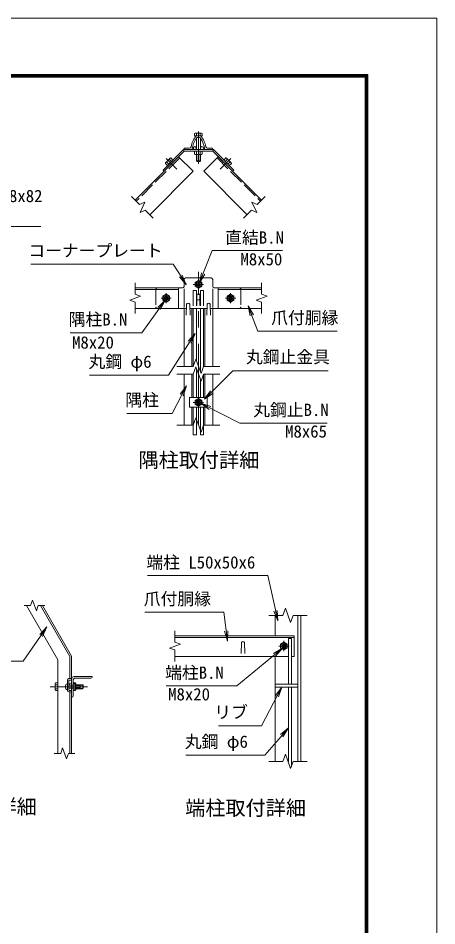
# Model space of a CAD drawing. Units: millimetres, scale not verified. Extents: x -4200 to 4200, y -2970 to 2970.
# Drawn here: x 2564 to 4200, y -573 to 2970 of the extents above; entities that cross this region are included whole.
import ezdxf
from ezdxf.enums import TextEntityAlignment as Align

# ---------------------------------------------------------------- set-up
doc = ezdxf.new("R2010")
doc.units = ezdxf.units.MM
doc.header["$LTSCALE"] = 10
doc.linetypes.add('DASHED', pattern=[7.5, 6, -1.5])
doc.linetypes.add('USER1', pattern=[50.8, 31.75, -6.35, 6.35, -6.35])
for name, color, linetype, lineweight in [('0-0_D-STR1', 1, 'Continuous', 18), ('0-1_D-BMK', 2, 'USER1', 13), ('0-2_D-STR-DIM', 7, 'Continuous', 13), ('0-3_D-STR3', 3, 'Continuous', 13), ('0-7_0', 7, 'Continuous', 18), ('0-B_D-STR-TXT', 7, 'Continuous', 13), ('0-C_D-TTL', 7, 'Continuous', 18)]:
    doc.layers.add(name, color=color, linetype=linetype, lineweight=lineweight)
doc.layers.add('0-9_D-TTL-TXT', color=7, linetype='Continuous')
doc.styles.add('ＭＳ ゴシック', font='')
doc.styles.get('ＭＳ ゴシック').set_extended_font_data('MS Gothic')

# ---------------------------------------------------------------- blocks, each defined once
blk = doc.blocks.new('_Open')
at = {"layer": '0-7_0'}
blk.add_line((-10, 1.667), (0, 0), dxfattribs=at)
blk.add_lwpolyline([(-10, -1.667), (0, 0), (-10, 0)], dxfattribs=at)

msp = doc.modelspace()

# ---------------------------------------------------------------- linework, layer by layer
at = {"layer": '0-0_D-STR1'}
for p, q in [((3261.26, 2510.99), (3275.22, 2510.99)), ((3263.73, 2503.99), (3272.74, 2503.99)), ((3212.24, 2459.99), (3212.24, 2456.99)), ((3241.06, 2456.99), (3212.24, 2456.99)), ((3232.61, 2462.99), (3215.24, 2462.99)), ((3295.42, 2456.99), (3324.24, 2456.99)), ((3303.87, 2462.99), (3321.24, 2462.99)), ((3324.24, 2459.99), (3324.24, 2456.99)), ((3191.03, 2429.37), (3021.32, 2259.67)), ((3345.45, 2429.37), (3288.88, 2372.8)), ((3345.45, 2429.37), (3515.16, 2259.67)), ((3288.88, 2372.8), (3458.59, 2203.1)), ((3021.14, 1917.2), (3191.03, 1917.2)), ((3191.03, 1917.2), (3191.03, 1837.2)), ((3345.45, 1917.2), (3345.45, 1837.2)), ((3345.45, 1917.2), (3515.34, 1917.2)), ((3021.14, 1911.2), (3191.03, 1911.2)), ((3345.45, 1911.2), (3515.34, 1911.2)), ((3222.24, 1853.96), (3220.74, 1810.96)), ((3234.24, 1853.96), (3235.74, 1810.96)), ((3302.24, 1853.96), (3300.74, 1810.96)), ((3314.24, 1853.96), (3315.74, 1810.96)), ((3021.14, 1837.2), (3191.03, 1837.2)), ((3212.24, 1610.95), (3212.24, 1837.2)), ((3243.24, 1610.95), (3243.24, 1837.2)), ((3293.24, 1610.95), (3293.24, 1837.2)), ((3324.24, 1610.95), (3324.24, 1837.2)), ((3345.45, 1837.2), (3515.34, 1837.2)), ((3212.24, 1381.99), (3212.24, 1580.95)), ((3243.24, 1489.14), (3243.24, 1580.95)), ((3293.24, 1489.14), (3293.24, 1580.95)), ((3324.24, 1381.99), (3324.24, 1580.95)), ((3243.24, 1381.99), (3243.24, 1451.14)), ((3293.24, 1381.99), (3293.24, 1451.14)), ((2596.1, 677.83), (2718.43, 465.94)), ((2651.52, 677.83), (2766.43, 478.8)), ((2658.45, 677.83), (2772.43, 480.41)), ((3568.52, 559.01), (3568.52, 639.01)), ((3656.52, 639.01), (3656.52, 69.01)), ((3668.52, 639.01), (3668.52, 69.01)), ((3642.52, 559.01), (3176.52, 559.01)), ((3642.52, 553.01), (3176.52, 553.01)), ((3436.52, 532.75), (3435.02, 489.75)), ((3448.52, 532.75), (3450.02, 489.75)), ((3642.52, 479.01), (3642.52, 559.01)), ((2718.43, 100.41), (2718.43, 465.94)), ((2766.43, 392.41), (2766.43, 478.8)), ((2772.43, 100.41), (2772.43, 480.41)), ((3619.79, 479.01), (3176.52, 479.01)), ((3568.52, 69.01), (3568.52, 479.01)), ((3642.52, 479.01), (3631.79, 479.01)), ((2772.43, 320.41), (2772.43, 390.41)), ((2782.43, 400.41), (2852.43, 400.41)), ((2787.43, 394.41), (2848.43, 394.41)), ((2852.43, 398.41), (2852.43, 400.41)), ((2778.43, 324.41), (2778.43, 385.41)), ((3568.52, 371.01), (3656.52, 371.01)), ((3568.52, 359.01), (3656.52, 359.01)), ((2766.43, 100.41), (2766.43, 340.41)), ((2774.43, 320.41), (2772.43, 320.41)), ((2772.43, 303.09), (2772.43, 293.95))]:
    msp.add_line(p, q, dxfattribs=at)
at = {"layer": '0-0_D-STR1', "linetype": 'DASHED'}
for p, q in [((3195.27, 2425.13), (3025.56, 2255.42)), ((3341.21, 2425.13), (3510.92, 2255.42))]:
    msp.add_line(p, q, dxfattribs=at)
at = {"layer": '0-0_D-STR1'}
msp.add_lwpolyline([(3191.03, 2429.37), (3247.59, 2372.8), (3077.89, 2203.1)], dxfattribs=at)
for centre, radius, start, end in [((3343.24, 2446.99), 106, 144.25644, 168.25596), ((3343.24, 2446.99), 100, 146.81334, 172.74916), ((3261.26, 2505.99), 5, 90, 144.25644), ((3263.73, 2498.99), 5, 90, 146.81334), ((3272.74, 2498.99), 5, 33.18666, 90), ((3275.22, 2505.99), 5, 35.74356, 90), ((3193.24, 2446.99), 100, 7.25084, 33.18666), ((3193.24, 2446.99), 106, 11.74404, 35.74356), ((3215.24, 2459.99), 3, 90, 180), ((3232.61, 2469.99), 7, 270, 348.25596), ((3241.06, 2459.99), 3, 270, 352.74916), ((3295.42, 2459.99), 3, 187.25084, 270), ((3303.87, 2469.99), 7, 191.74404, 270), ((3321.24, 2459.99), 3, 0, 90), ((3228.24, 1851.46), 6.5, 22.61986, 157.38014), ((3308.24, 1851.46), 6.5, 22.61986, 157.38014), ((3442.52, 530.25), 6.5, 22.61986, 157.38014), ((2782.43, 390.41), 10, 90, 180), ((2787.43, 385.41), 9, 90, 180), ((2848.43, 398.41), 4, 270, 0), ((2774.43, 324.41), 4, 270, 0)]:
    msp.add_arc(centre, radius, start, end, dxfattribs=at)
at = {"layer": '0-1_D-BMK'}
for p, q in [((3268.24, 2527.73), (3268.24, 2401.34)), ((3141.99, 2421.84), (3183.49, 2380.34)), ((3394.49, 2421.84), (3352.99, 2380.34)), ((3268.24, 1381.99), (3268.24, 1979.94)), ((3288.24, 1931.2), (3248.24, 1931.2)), ((3142.24, 1897.2), (3142.24, 1857.2)), ((3394.24, 1897.2), (3394.24, 1857.2)), ((3162.24, 1877.2), (3122.24, 1877.2)), ((3414.24, 1877.2), (3374.24, 1877.2)), ((3288.24, 1470.14), (3248.24, 1470.14)), ((3602.52, 499.01), (3602.52, 539.01)), ((3622.52, 519.01), (3582.52, 519.01)), ((2834.43, 360.41), (2688.43, 360.41))]:
    msp.add_line(p, q, dxfattribs=at)
at = {"layer": '0-2_D-STR-DIM'}
for p, q in [((3007.18, 2273.81), (3038.72, 2242.27)), ((3529.3, 2273.81), (3497.76, 2242.27)), ((3038.72, 2242.27), (3059.11, 2251.78)), ((3059.11, 2251.78), (3040.1, 2210.99)), ((3040.1, 2210.99), (3060.49, 2220.5)), ((3060.49, 2220.5), (3092.03, 2188.96)), ((3475.99, 2220.5), (3444.45, 2188.96)), ((3021.14, 1937.46), (3021.14, 1892.85)), ((3515.34, 1937.46), (3515.34, 1892.85)), ((3536.49, 1885.16), (3494.2, 1869.77)), ((3515.34, 1892.85), (3536.49, 1885.16)), ((3021.14, 1862.07), (3021.14, 1817.46)), ((3494.2, 1869.77), (3515.34, 1862.07)), ((3515.34, 1862.07), (3515.34, 1817.46)), ((3247.72, 1610.95), (3257.98, 1639.14)), ((3257.98, 1639.14), (3278.5, 1582.76)), ((3184.24, 1610.95), (3247.72, 1610.95)), ((3278.5, 1582.76), (3288.76, 1610.95)), ((3288.76, 1610.95), (3352.24, 1610.95)), ((3184.24, 1580.95), (3247.72, 1580.95)), ((3288.76, 1580.95), (3352.24, 1580.95)), ((3184.24, 1381.99), (3247.72, 1381.99)), ((3247.72, 1381.99), (3257.98, 1410.18)), ((3257.98, 1410.18), (3278.5, 1353.79)), ((3278.5, 1353.79), (3288.76, 1381.99)), ((3288.76, 1381.99), (3352.24, 1381.99)), ((2586.77, 677.83), (2611.88, 677.83)), ((2642.66, 677.83), (2667.77, 677.83)), ((3598, 639.01), (3543.52, 639.01)), ((3693.52, 639.01), (3639.04, 639.01)), ((3176.52, 579.27), (3176.52, 534.66)), ((3176.52, 534.66), (3197.67, 526.96)), ((3197.67, 526.96), (3155.38, 511.57)), ((3155.38, 511.57), (3176.52, 503.88)), ((3176.52, 503.88), (3176.52, 459.27)), ((2704.93, 100.41), (2730.04, 100.41)), ((2760.82, 100.41), (2785.93, 100.41)), ((3608.26, 97.2), (3598, 69.01)), ((3628.78, 40.82), (3608.26, 97.2)), ((3598, 69.01), (3543.52, 69.01)), ((3639.04, 69.01), (3628.78, 40.82)), ((3693.52, 69.01), (3639.04, 69.01))]:
    msp.add_line(p, q, dxfattribs=at)
for points in [[(3497.76, 2242.27), (3477.37, 2251.78), (3496.38, 2210.99), (3475.99, 2220.5)], [(3021.14, 1892.85), (3042.28, 1885.16), (2999.99, 1869.77), (3021.14, 1862.07)], [(3247.72, 1580.95), (3257.98, 1609.14), (3278.5, 1552.76), (3288.76, 1580.95)], [(2642.66, 677.83), (2634.97, 656.69), (2619.58, 698.98), (2611.88, 677.83)], [(3639.04, 639.01), (3628.78, 610.82), (3608.26, 667.2), (3598, 639.01)], [(2760.82, 100.41), (2753.13, 79.27), (2737.74, 121.55), (2730.04, 100.41)]]:
    msp.add_lwpolyline(points, dxfattribs=at)
at = {"layer": '0-3_D-STR3'}
for p, q in [((3255.64, 2521.59), (3253.23, 2520.19)), ((3253.23, 2510.99), (3253.23, 2520.19)), ((3280.84, 2521.59), (3255.64, 2521.59)), ((3260.73, 2510.99), (3260.73, 2520.19)), ((3275.75, 2510.99), (3275.75, 2520.19)), ((3280.84, 2521.59), (3283.25, 2520.19)), ((3283.25, 2510.99), (3283.25, 2520.19)), ((3283.25, 2510.99), (3253.23, 2510.99)), ((3260.24, 2502.56), (3260.24, 2456.99)), ((3276.24, 2502.56), (3276.24, 2456.99)), ((3209.59, 2456.99), (3129.93, 2377.33)), ((3212.24, 2450.59), (3134.46, 2372.8)), ((3209.59, 2456.99), (3326.89, 2456.99)), ((3212.24, 2450.59), (3209.59, 2456.99)), ((3212.24, 2450.59), (3324.24, 2450.59)), ((3253.23, 2450.59), (3253.23, 2439.04)), ((3253.23, 2450.59), (3283.25, 2450.59)), ((3260.73, 2450.59), (3260.73, 2439.04)), ((3275.75, 2450.59), (3275.75, 2439.04)), ((3283.25, 2450.59), (3283.25, 2439.04)), ((3324.24, 2450.59), (3326.89, 2456.99)), ((3324.24, 2450.59), (3402.02, 2372.8)), ((3326.89, 2456.99), (3406.55, 2377.33)), ((3157.86, 2423.65), (3140.19, 2405.97)), ((3168.83, 2416.23), (3147.6, 2395)), ((3163.52, 2410.92), (3155.36, 2419.09)), ((3160.66, 2424.4), (3157.86, 2423.65)), ((3168.83, 2416.23), (3160.66, 2424.4)), ((3253.23, 2439.04), (3255.74, 2437.59)), ((3255.74, 2437.59), (3280.74, 2437.59)), ((3260.24, 2437.59), (3260.24, 2413.39)), ((3261.74, 2437.59), (3261.74, 2411.89)), ((3273.84, 2410.99), (3262.64, 2410.99)), ((3276.24, 2413.39), (3273.84, 2410.99)), ((3274.74, 2437.59), (3274.74, 2411.89)), ((3276.24, 2437.59), (3276.24, 2413.39)), ((3283.25, 2439.04), (3280.74, 2437.59)), ((3367.65, 2416.23), (3388.88, 2395)), ((3372.96, 2410.92), (3381.12, 2419.09)), ((3378.62, 2423.65), (3396.29, 2405.97)), ((3134.46, 2372.8), (3129.93, 2377.33)), ((3139.43, 2403.17), (3140.19, 2405.97)), ((3147.6, 2395), (3139.43, 2403.17)), ((3152.91, 2400.31), (3144.74, 2408.47)), ((3383.57, 2400.31), (3391.74, 2408.47)), ((3402.02, 2372.8), (3406.55, 2377.33)), ((3212.24, 1950.2), (3212.24, 1923.2)), ((3218.24, 1956.2), (3318.24, 1956.2)), ((3324.24, 1950.2), (3324.24, 1923.2)), ((3108.24, 1917.2), (3206.24, 1917.2)), ((3324.24, 1841.2), (3324.24, 1913.39)), ((3330.24, 1917.2), (3428.24, 1917.2)), ((3142.24, 1892.21), (3129.24, 1884.71)), ((3129.24, 1884.71), (3129.24, 1869.7)), ((3155.24, 1884.71), (3142.24, 1892.21)), ((3155.24, 1869.7), (3155.24, 1884.71)), ((3212.24, 1841.2), (3212.24, 1913.21)), ((3262.24, 1893.2), (3262.24, 1849.15)), ((3274.24, 1893.2), (3262.24, 1893.2)), ((3274.24, 1893.2), (3274.24, 1849.15)), ((3394.24, 1892.21), (3381.24, 1884.71)), ((3381.24, 1884.71), (3381.24, 1869.7)), ((3407.24, 1884.71), (3394.24, 1892.21)), ((3407.24, 1869.7), (3407.24, 1884.71)), ((3129.24, 1869.7), (3142.24, 1862.19)), ((3142.24, 1862.19), (3155.24, 1869.7)), ((3274.24, 1870.55), (3262.24, 1870.55)), ((3381.24, 1869.7), (3394.24, 1862.19)), ((3394.24, 1862.19), (3407.24, 1869.7)), ((3108.24, 1837.2), (3221.66, 1837.2)), ((3234.82, 1837.2), (3301.66, 1837.2)), ((3248.24, 1837.2), (3248.24, 1612.38)), ((3260.24, 1837.2), (3260.24, 1632.93)), ((3276.24, 1837.2), (3276.24, 1588.97)), ((3288.24, 1837.2), (3288.24, 1609.52)), ((3314.82, 1837.2), (3428.24, 1837.2)), ((3260.24, 1602.93), (3260.24, 1489.14)), ((3248.24, 1582.38), (3248.24, 1489.14)), ((3276.24, 1558.97), (3276.24, 1489.14)), ((3288.24, 1579.52), (3288.24, 1489.14)), ((3233.84, 1489.14), (3302.64, 1489.14)), ((3302.64, 1489.14), (3302.64, 1451.14)), ((3268.24, 1485.15), (3255.24, 1477.64)), ((3255.24, 1477.64), (3255.24, 1462.63)), ((3255.24, 1462.63), (3268.24, 1455.12)), ((3281.24, 1477.64), (3268.24, 1485.15)), ((3268.24, 1455.12), (3281.24, 1462.63)), ((3281.24, 1462.63), (3281.24, 1477.64)), ((3248.24, 1451.14), (3248.24, 1343.73)), ((3260.24, 1451.14), (3260.24, 1343.73)), ((3276.24, 1451.14), (3276.24, 1343.73)), ((3288.24, 1451.14), (3288.24, 1343.73)), ((3248.24, 1343.73), (3260.24, 1343.73)), ((3276.24, 1343.73), (3288.24, 1343.73)), ((3602.52, 534.02), (3589.52, 526.51)), ((3615.52, 526.51), (3602.52, 534.02)), ((3631.79, 549.01), (3631.79, 371.01)), ((3589.52, 526.51), (3589.52, 511.5)), ((3589.52, 511.5), (3602.52, 504)), ((3602.52, 504), (3615.52, 511.5)), ((3615.52, 511.5), (3615.52, 526.51)), ((2762.43, 392.41), (2772.43, 392.41)), ((2772.43, 392.41), (2772.43, 386.41)), ((2707.83, 373.01), (2709.23, 375.42)), ((2707.83, 373.01), (2707.83, 347.81)), ((2718.43, 375.42), (2709.23, 375.42)), ((2718.43, 367.92), (2709.23, 367.92)), ((2718.43, 375.42), (2718.43, 345.4)), ((2753.38, 370.91), (2756.43, 370.91)), ((2756.43, 386.41), (2756.43, 346.41)), ((2756.43, 370.91), (2756.43, 349.91)), ((2762.43, 385.41), (2762.43, 347.41)), ((2762.43, 366.41), (2778.43, 366.41)), ((2762.43, 354.41), (2778.43, 354.41)), ((2763.43, 386.41), (2772.43, 386.41)), ((2778.43, 375.42), (2787.64, 375.42)), ((2778.43, 375.42), (2778.43, 345.4)), ((2778.43, 371.91), (2778.43, 348.91)), ((2778.43, 371.91), (2787.23, 371.91)), ((2787.23, 366.16), (2778.43, 366.16)), ((2787.23, 354.66), (2778.43, 354.66)), ((2789.03, 373.01), (2787.64, 375.42)), ((2788.43, 369.08), (2788.43, 351.52)), ((2788.43, 366.41), (2805.23, 366.41)), ((2788.43, 365.21), (2806.43, 365.21)), ((2788.43, 355.61), (2806.43, 355.61)), ((2788.43, 354.41), (2805.23, 354.41)), ((2789.03, 373.01), (2789.03, 366.41)), ((2789.03, 368.41), (2816.03, 368.41)), ((2789.03, 366.91), (2816.03, 366.91)), ((2789.03, 354.41), (2789.03, 347.81)), ((2805.23, 366.41), (2805.23, 354.41)), ((2806.43, 365.21), (2805.23, 366.41)), ((2806.43, 355.61), (2805.23, 354.41)), ((2806.43, 365.21), (2806.43, 355.61)), ((2816.03, 368.41), (2818.43, 366.01)), ((2816.03, 368.41), (2816.03, 352.41)), ((2816.03, 352.41), (2818.43, 354.81)), ((2818.43, 366.01), (2818.43, 354.81)), ((3619.79, 359.01), (3619.79, 69.01)), ((3631.79, 359.01), (3631.79, 49.07)), ((2707.83, 347.81), (2709.23, 345.4)), ((2718.43, 352.9), (2709.23, 352.9)), ((2718.43, 345.4), (2709.23, 345.4)), ((2753.38, 349.91), (2756.43, 349.91)), ((2762.43, 340.41), (2772.43, 340.41)), ((2763.43, 346.41), (2772.43, 346.41)), ((2772.43, 346.41), (2772.43, 340.41)), ((2778.43, 348.91), (2787.23, 348.91)), ((2778.43, 345.4), (2787.64, 345.4)), ((2789.03, 347.81), (2787.64, 345.4)), ((2789.03, 353.91), (2816.03, 353.91)), ((2789.03, 352.41), (2816.03, 352.41))]:
    msp.add_line(p, q, dxfattribs=at)
at = {"layer": '0-3_D-STR3', "linetype": 'DASHED'}
for p, q in [((3102.24, 1911.2), (3102.24, 1843.2)), ((3248.24, 1907.2), (3248.24, 1837.2)), ((3248.24, 1907.2), (3260.24, 1907.2)), ((3260.24, 1907.2), (3260.24, 1837.2)), ((3288.24, 1907.2), (3276.24, 1907.2)), ((3276.24, 1907.2), (3276.24, 1837.2)), ((3288.24, 1907.2), (3288.24, 1837.2)), ((3434.24, 1911.2), (3434.24, 1843.2))]:
    msp.add_line(p, q, dxfattribs=at)
at = {"layer": '0-3_D-STR3'}
for points in [[(3276.24, 2413.39), (3260.24, 2413.39), (3262.64, 2410.99)], [(3367.65, 2416.23), (3375.82, 2424.4), (3378.62, 2423.65)], [(3388.88, 2395), (3397.04, 2403.17), (3396.29, 2405.97)], [(3233.84, 1489.14), (3233.84, 1451.14), (3302.64, 1451.14)], [(3631.79, 549.01), (3619.79, 549.01), (3619.79, 371.01)]]:
    msp.add_lwpolyline(points, dxfattribs=at)
msp.add_lwpolyline([(3281.24, 1938.71), (3268.24, 1946.21), (3255.24, 1938.71), (3255.24, 1923.7), (3268.24, 1916.19), (3281.24, 1923.7)], close=True, dxfattribs=at)
for centre, radius in [((3254.24, 2462.99), 6), ((3282.24, 2462.99), 6), ((3268.24, 1931.2), 12.5), ((3268.24, 1931.2), 8), ((3268.24, 1931.2), 5.6), ((3142.24, 1877.2), 12.5), ((3142.24, 1877.2), 8), ((3142.24, 1877.2), 5.6), ((3394.24, 1877.2), 12.5), ((3394.24, 1877.2), 8), ((3394.24, 1877.2), 5.6), ((3268.24, 1470.14), 12.5), ((3268.24, 1470.14), 8), ((3268.24, 1470.14), 5.6), ((3602.52, 519.01), 12.5), ((3602.52, 519.01), 8), ((3602.52, 519.01), 5.6), ((2768.43, 370.41), 4)]:
    msp.add_circle(centre, radius, dxfattribs=at)
for centre, radius, start, end in [((3256.98, 2514.71), 6.64, 55.61585, 124.38415), ((3268.24, 2496.52), 24.84, 72.4121, 107.5879), ((3279.5, 2514.71), 6.64, 55.61585, 124.38415), ((3166.79, 2397.04), 24.84, 117.4121, 152.5879), ((3161.89, 2417.86), 6.64, 100.61585, 169.38416), ((3256.98, 2444.52), 6.64, 235.61585, 304.38416), ((3268.24, 2462.71), 24.84, 252.4121, 287.5879), ((3279.5, 2444.52), 6.64, 235.61586, 304.38414), ((3374.59, 2417.86), 6.64, 10.61584, 79.38415), ((3369.69, 2397.04), 24.84, 27.4121, 62.5879), ((3145.97, 2401.94), 6.64, 100.61586, 169.38414), ((3390.51, 2401.94), 6.64, 10.61586, 79.38414), ((3218.24, 1950.2), 6, 90, 180), ((3318.24, 1950.2), 6, 0, 90), ((3206.24, 1923.2), 6, 270, 0), ((3330.24, 1923.2), 6, 180, 270), ((2762.43, 386.41), 6, 90, 180), ((2732.9, 360.41), 24.84, 162.4121, 197.5879), ((2714.71, 371.67), 6.64, 145.61585, 214.38415), ((2776.63, 360.41), 28, 163.92714, 196.07286), ((2753.38, 367.11), 3.8, 90, 163.92714), ((2763.43, 385.41), 1, 90, 180), ((2784.39, 369.04), 4.04, 314.68187, 45.31813), ((2784.42, 351.79), 4.02, 314.39087, 45.60913), ((2774.06, 360.41), 14.38, 336.42363, 23.57637), ((2782.16, 371.67), 6.64, 340.31873, 34.38415), ((2763.96, 360.41), 24.84, 350.11086, 9.88914), ((2714.71, 349.15), 6.64, 145.61585, 214.38415), ((2753.38, 353.71), 3.8, 196.07286, 270), ((2762.43, 346.41), 6, 180, 270), ((2763.43, 347.41), 1, 180, 270), ((2782.16, 349.15), 6.64, 325.61585, 19.51138)]:
    msp.add_arc(centre, radius, start, end, dxfattribs=at)
at = {"layer": '0-3_D-STR3', "linetype": 'DASHED'}
for centre, start, end in [((3108.24, 1911.2), 90, 180), ((3428.24, 1911.2), 0, 90), ((3108.24, 1843.2), 180, 270), ((3428.24, 1843.2), 270, 0)]:
    msp.add_arc(centre, 6, start, end, dxfattribs=at)
at = {"layer": '0-B_D-STR-TXT'}
for points in [[(2652.05, 2157), (2180.82, 2157), (2288.05, 2057.35)], [(3597.15, 2062.87), (3321.61, 2062.87), (3273.15, 1938.58)], [(2613.76, 2010.21), (3170.01, 2010.21), (3219.88, 1931.49)], [(2766.57, 1742.33), (3046.57, 1742.33), (3137.13, 1867.23)], [(3810.15, 1748.52), (3501.1, 1748.52), (3463.17, 1845.68)], [(2843.2, 1576.06), (3151.23, 1576.06), (3254.89, 1737.62)], [(3775.47, 1594.01), (3402.72, 1594.01), (3293.91, 1484.07)], [(2987.99, 1427.56), (3165.31, 1427.56), (3220.38, 1532.92)], [(3771.6, 1388.95), (3430.83, 1388.95), (3279.63, 1466.1)], [(3068.76, 794.95), (3539.74, 794.95), (3578.3, 619.81)], [(3058.99, 651.23), (3368.03, 651.23), (3381.48, 540.17)], [(2405.88, 460.7), (2583.2, 460.7), (2675.16, 592.16)], [(3142.12, 364.32), (3418.43, 364.32), (3595.32, 509.57)], [(3346.67, 208.34), (3514.35, 208.34), (3593.32, 357.24)], [(3219.64, 92.82), (3527.67, 92.82), (3618.48, 198.07)]]:
    msp.add_lwpolyline(points, dxfattribs=at)
at = {"layer": '0-C_D-TTL', "color": 2}
msp.add_lwpolyline([(-4199.68, 2970.23), (4200.32, 2970.23), (4200.32, -2969.77), (-4199.68, -2969.77)], close=True, dxfattribs=at)
at = {"layer": '0-C_D-TTL'}
for points in [[(-3929.68, 2750.23), (3930.32, 2750.23), (3930.32, -2749.77), (-3929.68, -2749.77)], [(-3927.18, 2747.73), (3927.82, 2747.73), (3927.82, -2747.27), (-3927.18, -2747.27)], [(-3924.68, 2745.23), (3925.32, 2745.23), (3925.32, -2744.77), (-3924.68, -2744.77)], [(-3922.18, 2742.73), (3922.82, 2742.73), (3922.82, -2742.27), (-3922.18, -2742.27)], [(-3919.68, 2740.23), (3920.32, 2740.23), (3920.32, -2739.77), (-3919.68, -2739.77)]]:
    msp.add_lwpolyline(points, close=True, dxfattribs=at)

# ---------------------------------------------------------------- block references
at = {"layer": '0-B_D-STR-TXT', "xscale": 4, "yscale": 4}
for p, rotation in [((3220.95, 1929.8), 302.35352), ((3272.43, 1936.71), 248.70302), ((3138.31, 1868.85), 54.05425), ((3462.44, 1847.55), 111.32593), ((3255.97, 1739.3), 57.31418), ((3221.3, 1534.7), 62.4069), ((3292.5, 1482.65), 225.29487), ((3277.85, 1467.01), 152.96685), ((3578.73, 617.86), 282.41679), ((2676.31, 593.8), 55.02788), ((3381.72, 538.18), 276.90146), ((3596.87, 510.84), 39.38905), ((3594.26, 359.01), 62.05959), ((3619.79, 199.58), 49.21067)]:
    msp.add_blockref('_Open', p, dxfattribs=dict(at, rotation=rotation))

# ---------------------------------------------------------------- texts
at = {"layer": '0-9_D-TTL-TXT', "style": 'ＭＳ ゴシック'}
for s, p in [('隅柱取付詳細', (3034.33, 1199.1)), ('中間胴縁取付詳細', (2007.1, -153.99)), ('端柱取付詳細', (3216.63, -158.58))]:
    msp.add_text(s, height=57.7, dxfattribs=at).set_placement(p, align=Align.BOTTOM_LEFT)
at = {"layer": '0-B_D-STR-TXT', "style": 'ＭＳ ゴシック'}
for s, p in [('胴縁B.N M8x82', (2233.27, 2237.73)), ('直結B.N', (3373.04, 2075.46)), ('コーナープレート', (2603.61, 2024.45)), ('M8x50', (3432.67, 1990.88)), ('隅柱B.N', (2761.49, 1755.93)), ('爪付胴縁', (3553.04, 1762.5)), ('M8x20', (2774.47, 1665.93)), ('丸鋼止金具', (3454.4, 1609.26)), ('丸鋼 φ6', (2838.88, 1590.93)), ('隅柱', (2982.91, 1441.16)), ('丸鋼止B.N', (3482.52, 1402.8)), ('M8x65', (3607.12, 1318.62)), ('端柱 L50x50x6', (3064.96, 807.54)), ('爪付胴縁', (3054.93, 665.21)), ('端柱B.N', (3138.32, 376.91)), ('M8x20', (3150.03, 292.73)), ('リブ', (3330.43, 222.7)), ('丸鋼 φ6', (3215.32, 107.69))]:
    msp.add_text(s, height=48.09, dxfattribs=at).set_placement(p, align=Align.BOTTOM_LEFT)

doc.saveas('drawing.dxf')
